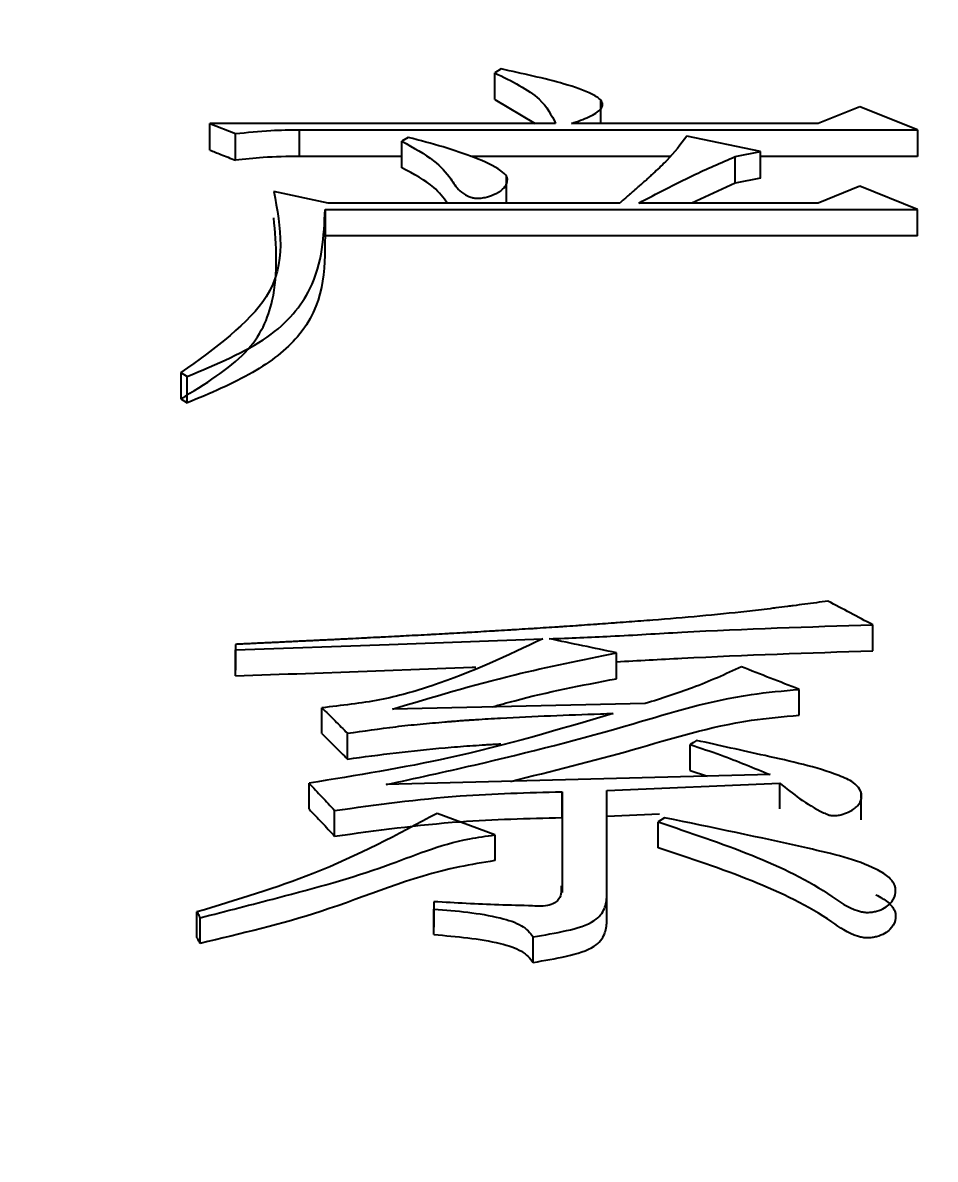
# Model space of a CAD drawing. Header units: millimetres. Extents: x 2126 to 3741, y 477 to 1658.
# Drawn here: x 2352.965 to 2356.047, y 1426.098 to 1429.936 of the extents above; entities that cross this region are included whole.
import ezdxf

# ---------------------------------------------------------------- set-up
doc = ezdxf.new("R2010")
doc.units = ezdxf.units.MM
doc.layers.add('AM_5', color=3, linetype='Continuous', lineweight=25)
doc.styles.add('SLDTEXTSTYLE1', font='txt.shx', dxfattribs={"width": 0.7, "bigfont": 'gbcbig.shx'})
doc.dimstyles.new('SLDDIMSTYLE12$0', dxfattribs={"dimtxt": 12, "dimasz": 10, "dimexe": 0, "dimexo": 0.0625, "dimgap": 0.875, "dimtad": 1, "dimdec": 1, "dimlfac": 1.8, "dimrnd": 1e-09, "dimzin": 12, "dimdsep": 46, "dimtxsty": 'SLDTEXTSTYLE1', "dimcen": 0.09, "dimdle": 8.16, "dimclrd": 3, "dimclre": 3, "dimadec": 0, "dimazin": 3, "dimtfac": 1, "dimtdec": 1, "dimtofl": 0, "dimtmove": 0, "dimatfit": 3, "dimfxl": 0, "dimfrac": 2, "dimtolj": 1, "dimlwd": 5, "dimlwe": 5, "dimarcsym": 0})

# ---------------------------------------------------------------- blocks, each defined once
blk = doc.blocks.new('*D20')
at = {"layer": 'AM_5', "color": 3, "lineweight": 5, "transparency": 16777216}
blk.add_line((2548.0333, 1555.6995), (2264.196, 1555.6995), dxfattribs=at)
at = {"layer": 'AM_5', "color": 3, "linetype": 'Continuous', "lineweight": 5, "transparency": 16777216}
for p, q in [((2264.196, 1545.6995), (2264.196, 1266.9589)), ((2595.101, 1256.9589), (2264.196, 1256.9589))]:
    blk.add_line(p, q, dxfattribs=at)
at = {"layer": 'AM_5', "color": 3, "transparency": 16777216}
for points in [[(2262.5293, 1545.6995), (2265.8627, 1545.6995), (2264.196, 1555.6995)], [(2262.5293, 1266.9589), (2265.8627, 1266.9589), (2264.196, 1256.9589)]]:
    blk.add_solid(points, dxfattribs=at)
at = {"layer": 'Defpoints', "color": 0, "transparency": 16777216}
for p in [(2548.0958, 1555.6995), (2264.196, 1256.9589), (2595.1635, 1256.9589)]:
    blk.add_point(p, dxfattribs=at)
at = {"layer": 'AM_5', "color": 0, "transparency": 16777216, "insert": (2257.321, 1403.6472), "char_height": 12, "attachment_point": 5, "rotation": 90, "style": 'SLDTEXTSTYLE1'}
blk.add_mtext('\\A1;350', dxfattribs=at)

msp = doc.modelspace()

# ---------------------------------------------------------------- linework, layer by layer
at = {"color": 7, "linetype": 'Continuous', "lineweight": 25}
for p, q in [((2354.5814, 1429.7796), (2354.5597, 1429.7668)), ((2354.5597, 1429.6767), (2354.5597, 1429.7668)), ((2354.5597, 1429.6767), (2354.6956, 1429.5957)), ((2354.9183, 1429.5957), (2354.9183, 1429.6743)), ((2355.7929, 1429.6515), (2355.6523, 1429.5957)), ((2355.9877, 1429.5742), (2355.7929, 1429.6515)), ((2353.597, 1429.5059), (2353.597, 1429.5957)), ((2353.597, 1429.5957), (2353.6836, 1429.5613)), ((2354.7653, 1429.5957), (2353.597, 1429.5957)), ((2355.6523, 1429.5957), (2354.8194, 1429.5957)), ((2353.6836, 1429.4715), (2353.6836, 1429.5613)), ((2353.8999, 1429.4844), (2353.8999, 1429.5742)), ((2353.8999, 1429.5742), (2355.9877, 1429.5742)), ((2355.9877, 1429.5742), (2355.9877, 1429.4844)), ((2354.2677, 1429.5484), (2354.2461, 1429.5354)), ((2355.4576, 1429.5008), (2355.2088, 1429.5527)), ((2354.2461, 1429.4844), (2353.8999, 1429.4844)), ((2355.1517, 1429.4844), (2354.4791, 1429.4844)), ((2355.3711, 1429.4835), (2355.4576, 1429.5008)), ((2355.3711, 1429.3938), (2355.3711, 1429.4835)), ((2355.4576, 1429.4111), (2355.4576, 1429.5008)), ((2355.9877, 1429.4844), (2355.4576, 1429.4844)), ((2354.599, 1429.327), (2354.599, 1429.4174)), ((2355.4576, 1429.4111), (2355.3711, 1429.3938)), ((2353.9973, 1429.327), (2353.8134, 1429.3663)), ((2355.3711, 1429.3938), (2355.225, 1429.327)), ((2355.7929, 1429.3837), (2355.6523, 1429.327)), ((2355.9877, 1429.3051), (2355.7929, 1429.3837)), ((2354.9816, 1429.327), (2353.9973, 1429.327)), ((2355.6523, 1429.327), (2355.0466, 1429.327)), ((2353.9864, 1429.3052), (2353.9864, 1429.2157)), ((2353.9864, 1429.3052), (2355.9877, 1429.3051)), ((2355.9877, 1429.2157), (2355.9877, 1429.3051)), ((2355.9877, 1429.2157), (2353.9864, 1429.2157)), ((2353.4997, 1428.7542), (2353.4997, 1428.6655)), ((2353.4997, 1428.7542), (2353.5213, 1428.7407)), ((2353.5213, 1428.652), (2353.5213, 1428.7407)), ((2353.4997, 1428.6655), (2353.5213, 1428.652)), ((2355.8362, 1427.8149), (2355.8362, 1427.9026)), ((2353.6836, 1427.8365), (2353.6836, 1427.7489)), ((2353.6836, 1427.73), (2353.6836, 1427.8176)), ((2354.9707, 1427.7206), (2354.9707, 1427.8081)), ((2353.6836, 1427.73), (2353.6836, 1427.7489)), ((2355.5874, 1427.5972), (2355.5874, 1427.6846)), ((2355.0682, 1427.6368), (2354.2138, 1427.6178)), ((2353.9757, 1427.5353), (2353.9757, 1427.6225)), ((2354.0622, 1427.4492), (2354.0622, 1427.5363)), ((2355.2197, 1427.4108), (2355.2197, 1427.4979)), ((2355.2197, 1427.4108), (2355.2778, 1427.3912)), ((2353.9324, 1427.2807), (2353.9324, 1427.3677)), ((2354.9384, 1427.3435), (2355.5225, 1427.3677)), ((2354.787, 1427.3387), (2354.787, 1427.0412)), ((2354.9384, 1426.9872), (2354.9384, 1427.3435)), ((2355.7976, 1427.3177), (2355.7976, 1427.3318)), ((2355.7976, 1427.2443), (2355.7976, 1427.3151)), ((2354.0189, 1427.1888), (2354.0189, 1427.2756)), ((2354.5596, 1427.193), (2354.3651, 1427.2659)), ((2354.9384, 1427.2566), (2355.1162, 1427.2639)), ((2354.787, 1427.2518), (2354.787, 1426.9983)), ((2355.1331, 1427.2513), (2355.1115, 1427.2367)), ((2355.1115, 1427.1499), (2355.1115, 1427.2367)), ((2354.5596, 1427.193), (2354.5596, 1427.1063)), ((2354.9384, 1426.9007), (2354.9384, 1426.9872)), ((2354.3543, 1426.9675), (2354.3543, 1426.8811)), ((2353.5538, 1426.8467), (2353.5538, 1426.933)), ((2354.3543, 1426.8565), (2354.3543, 1426.9428)), ((2354.3543, 1426.8565), (2354.3543, 1426.8811)), ((2354.6896, 1426.7627), (2354.6896, 1426.849))]:
    msp.add_line(p, q, dxfattribs=at)
at = {"color": 7, "linetype": 'Continuous', "lineweight": 25, "flags": 128}
for points in [[(2354.2461, 1429.4457), (2354.2461, 1429.479), (2354.2461, 1429.5072), (2354.2461, 1429.5354)], [(2353.6836, 1427.8176), (2354.2028, 1427.8365), (2354.722, 1427.8554)], [(2353.6836, 1427.73), (2353.7429, 1427.7322), (2353.7725, 1427.7333), (2353.8021, 1427.7344), (2353.8318, 1427.7354), (2353.8614, 1427.7365), (2353.8911, 1427.7376), (2353.9207, 1427.7387), (2353.9503, 1427.7397), (2353.98, 1427.7408), (2354.0393, 1427.743), (2354.0689, 1427.7441), (2354.0985, 1427.7451), (2354.1282, 1427.7462), (2354.1578, 1427.7473), (2354.1874, 1427.7484), (2354.306, 1427.7527), (2354.3356, 1427.7538), (2354.3949, 1427.7559), (2354.4245, 1427.757), (2354.4542, 1427.7581), (2354.4838, 1427.7591), (2354.4957, 1427.7596)], [(2355.2413, 1427.5123), (2355.2305, 1427.5051), (2355.2197, 1427.4979)], [(2355.4901, 1427.3967), (2354.8412, 1427.3798), (2354.1924, 1427.3629)], [(2354.787, 1427.2518), (2354.787, 1427.2804), (2354.787, 1427.3095), (2354.787, 1427.3387)], [(2353.5646, 1426.8269), (2353.5646, 1426.8625), (2353.5646, 1426.8879), (2353.5646, 1426.9133)]]:
    msp.add_lwpolyline(points, dxfattribs=at)
at = {"color": 7, "linetype": 'Continuous', "lineweight": 25}
for points, knots in [([(2354.5597, 1429.7668), (2354.6168, 1429.7386), (2354.7178, 1429.6889), (2354.7509, 1429.6239), (2354.7653, 1429.5957)], [0, 0, 0, 0, 0.565391, 1, 1, 1, 1]), ([(2354.8194, 1429.5957), (2354.8396, 1429.6027), (2354.8794, 1429.6164), (2354.9161, 1429.6388), (2354.9252, 1429.6582), (2354.9204, 1429.6759), (2354.8779, 1429.7024), (2354.764, 1429.7403), (2354.654, 1429.7639), (2354.5814, 1429.7796)], [0, 0, 0, 0, 0.120818, 0.238007, 0.284295, 0.33086, 0.424999, 0.620775, 1, 1, 1, 1]), ([(2353.6836, 1429.5613), (2353.7233, 1429.5656), (2353.7945, 1429.5733), (2353.8676, 1429.5739), (2353.8999, 1429.5742)], [0, 0, 0, 0, 0.558835, 1, 1, 1, 1]), ([(2354.2461, 1429.5354), (2354.2847, 1429.5142), (2354.3544, 1429.4758), (2354.4085, 1429.4164), (2354.4317, 1429.374), (2354.4608, 1429.3531), (2354.4814, 1429.3456), (2354.4952, 1429.3431), (2354.5109, 1429.3431), (2354.5325, 1429.3467), (2354.5606, 1429.3563), (2354.5886, 1429.3725), (2354.6034, 1429.3944), (2354.6027, 1429.4167), (2354.5684, 1429.4482), (2354.4927, 1429.4813), (2354.3852, 1429.5177), (2354.3073, 1429.538), (2354.2677, 1429.5484)], [0, 0, 0, 0, 0.156027, 0.282026, 0.363634, 0.404884, 0.41922, 0.430594, 0.442017, 0.458331, 0.488158, 0.530974, 0.573109, 0.616801, 0.655305, 0.770242, 0.882988, 1, 1, 1, 1]), ([(2355.2088, 1429.5527), (2355.1876, 1429.5252), (2355.1557, 1429.4841), (2355.1122, 1429.443), (2355.0946, 1429.4266), (2355.0875, 1429.42), (2355.0804, 1429.4135), (2355.0741, 1429.4078), (2355.0696, 1429.4037), (2355.066, 1429.4004), (2355.0623, 1429.3972), (2355.0587, 1429.3939), (2355.055, 1429.3907), (2355.0504, 1429.3866), (2355.0467, 1429.3834), (2355.043, 1429.3801), (2355.0393, 1429.3769), (2355.0356, 1429.3736), (2355.031, 1429.3696), (2355.0272, 1429.3663), (2355.0226, 1429.3623), (2355.0188, 1429.359), (2355.0151, 1429.3558), (2355.0113, 1429.3526), (2355.0076, 1429.3493), (2355.0029, 1429.3453), (2354.9991, 1429.342), (2354.9944, 1429.338), (2354.9907, 1429.3348), (2354.9861, 1429.3308), (2354.9834, 1429.3285), (2354.9816, 1429.327)], [0, 0, 0, 0, 0.353012, 0.528911, 0.550896, 0.572881, 0.61685, 0.638835, 0.649827, 0.671812, 0.682805, 0.693797, 0.715782, 0.726774, 0.748759, 0.759751, 0.770744, 0.792728, 0.803721, 0.825706, 0.836698, 0.858683, 0.869675, 0.880667, 0.902652, 0.913645, 0.935629, 0.946622, 0.968606, 0.979599, 1, 1, 1, 1]), ([(2353.597, 1429.5059), (2353.6094, 1429.501), (2353.63, 1429.4928), (2353.6588, 1429.4813), (2353.6753, 1429.4748), (2353.6836, 1429.4715)], [0, 0, 0, 0, 0.42861, 0.714304, 1, 1, 1, 1]), ([(2353.8999, 1429.4844), (2353.8588, 1429.4839), (2353.7856, 1429.483), (2353.7147, 1429.475), (2353.6836, 1429.4715)], [0, 0, 0, 0, 0.5610854, 1, 1, 1, 1]), ([(2355.0466, 1429.327), (2355.0765, 1429.3427), (2355.1364, 1429.3741), (2355.2419, 1429.4275), (2355.323, 1429.4627), (2355.3711, 1429.4835)], [0, 0, 0, 0, 0.28957, 0.579171, 1, 1, 1, 1]), ([(2354.3996, 1429.327), (2354.3861, 1429.345), (2354.3531, 1429.3891), (2354.2859, 1429.4246), (2354.2461, 1429.4457)], [0, 0, 0, 0, 0.408631, 1, 1, 1, 1]), ([(2353.8134, 1429.3663), (2353.836, 1429.2445), (2353.8766, 1429.0259), (2353.6154, 1428.8376), (2353.4997, 1428.7542)], [0, 0, 0, 0, 0.55707, 1, 1, 1, 1]), ([(2353.5213, 1428.7407), (2353.6201, 1428.7824), (2353.8144, 1428.8645), (2353.9768, 1429.068), (2353.9828, 1429.2153), (2353.9864, 1429.3052)], [0, 0, 0, 0, 0.287817, 0.565935, 1, 1, 1, 1]), ([(2353.4997, 1428.6655), (2353.5814, 1428.7159), (2353.743, 1428.8156), (2353.8346, 1429.0327), (2353.8215, 1429.1842), (2353.8134, 1429.2767)], [0, 0, 0, 0, 0.284866, 0.563033, 1, 1, 1, 1]), ([(2353.9864, 1429.2157), (2353.9858, 1429.099), (2353.9848, 1428.9355), (2353.7516, 1428.7486), (2353.5987, 1428.6844), (2353.5213, 1428.652)], [0, 0, 0, 0, 0.551532, 0.772844, 1, 1, 1, 1]), ([(2355.6848, 1427.9826), (2355.6588, 1427.9791), (2355.6199, 1427.9738), (2355.5744, 1427.9678), (2355.5418, 1427.9636), (2355.5157, 1427.9603), (2355.47, 1427.9546), (2355.3324, 1427.9384), (2355.1862, 1427.9257), (2355.0531, 1427.9152), (2355.0131, 1427.9121), (2354.9798, 1427.9097), (2354.9465, 1427.9072), (2354.9198, 1427.9053), (2354.8865, 1427.9029), (2354.8598, 1427.901), (2354.8264, 1427.8987), (2354.7997, 1427.8969), (2354.7663, 1427.8947), (2354.7329, 1427.8925), (2354.6995, 1427.8903), (2354.666, 1427.8882), (2354.6393, 1427.8865), (2354.6059, 1427.8845), (2354.5791, 1427.8828), (2354.5456, 1427.8808), (2354.5122, 1427.8789), (2354.4787, 1427.8769), (2354.4452, 1427.875), (2354.4184, 1427.8735), (2354.3849, 1427.8716), (2354.3581, 1427.8702), (2354.3246, 1427.8683), (2354.2911, 1427.8665), (2354.2576, 1427.8648), (2354.2241, 1427.863), (2354.1973, 1427.8616), (2354.1638, 1427.8599), (2354.1369, 1427.8585), (2354.1034, 1427.8568), (2354.0766, 1427.8555), (2354.0531, 1427.8543), (2354.0363, 1427.8535), (2354.0196, 1427.8527), (2354.0028, 1427.8518), (2353.986, 1427.851), (2353.9726, 1427.8504), (2353.9558, 1427.8495), (2353.9424, 1427.8489), (2353.9257, 1427.8481), (2353.9089, 1427.8473), (2353.8921, 1427.8465), (2353.8753, 1427.8456), (2353.8619, 1427.845), (2353.8451, 1427.8442), (2353.8317, 1427.8436), (2353.8183, 1427.8429), (2353.8082, 1427.8424), (2353.7982, 1427.842), (2353.7898, 1427.8416), (2353.7814, 1427.8412), (2353.773, 1427.8408), (2353.7646, 1427.8404), (2353.7562, 1427.84), (2353.7495, 1427.8396), (2353.7411, 1427.8392), (2353.7344, 1427.8389), (2353.726, 1427.8385), (2353.7176, 1427.8381), (2353.7093, 1427.8377), (2353.7011, 1427.8373), (2353.6931, 1427.8369), (2353.6868, 1427.8366), (2353.6836, 1427.8365)], [0, 0, 0, 0, 0.039919, 0.059879, 0.069858, 0.089818, 0.099798, 0.139719, 0.299508, 0.319468, 0.339427, 0.359387, 0.369367, 0.389326, 0.399306, 0.419265, 0.429245, 0.449205, 0.459184, 0.479144, 0.499103, 0.509083, 0.529043, 0.539022, 0.558982, 0.568962, 0.588921, 0.608881, 0.61886, 0.63882, 0.648799, 0.668759, 0.678739, 0.698698, 0.718658, 0.728637, 0.748597, 0.758577, 0.778536, 0.788516, 0.808475, 0.818455, 0.823445, 0.833425, 0.843404, 0.848394, 0.858374, 0.863364, 0.873344, 0.878333, 0.888313, 0.898293, 0.903283, 0.913263, 0.918252, 0.928232, 0.933222, 0.938212, 0.943202, 0.948192, 0.950687, 0.955676, 0.960666, 0.963161, 0.968151, 0.970646, 0.975636, 0.978131, 0.983121, 0.988111, 0.990605, 0.995303, 1, 1, 1, 1]), ([(2355.8362, 1427.9026), (2355.811, 1427.9159), (2355.7605, 1427.9426), (2355.71, 1427.9693), (2355.6848, 1427.9826)], [0, 0, 0, 0, 0.5, 1, 1, 1, 1]), ([(2354.7437, 1427.8554), (2354.8129, 1427.8581), (2354.9625, 1427.8638), (2355.3253, 1427.8867), (2355.621, 1427.8959), (2355.8362, 1427.9026)], [0, 0, 0, 0, 0.189811, 0.410522, 1, 1, 1, 1]), ([(2353.6836, 1427.8365), (2353.6836, 1427.8344), (2353.6836, 1427.8308), (2353.6836, 1427.8259), (2353.6836, 1427.8217), (2353.6836, 1427.819), (2353.6836, 1427.8176)], [0, 0, 0, 0, 0.34, 0.56, 0.78, 1, 1, 1, 1]), ([(2354.722, 1427.8554), (2354.6031, 1427.7989), (2354.4363, 1427.7197), (2354.174, 1427.6444), (2354.042, 1427.6299), (2353.9757, 1427.6225)], [0, 0, 0, 0, 0.5523735, 0.7751101, 1, 1, 1, 1]), ([(2354.9707, 1427.8081), (2354.9329, 1427.816), (2354.8572, 1427.8318), (2354.7815, 1427.8475), (2354.7437, 1427.8554)], [0, 0, 0, 0, 0.5, 1, 1, 1, 1]), ([(2354.2138, 1427.6178), (2354.3494, 1427.6585), (2354.5921, 1427.7313), (2354.8549, 1427.7846), (2354.9707, 1427.8081)], [0, 0, 0, 0, 0.5589855, 1, 1, 1, 1]), ([(2354.9707, 1427.7777), (2355.0443, 1427.7819), (2355.332, 1427.7985), (2355.6211, 1427.8079), (2355.8362, 1427.8149)], [0, 0, 0, 0, 0.25589, 1, 1, 1, 1]), ([(2355.3927, 1427.7606), (2355.3391, 1427.736), (2355.2388, 1427.69), (2355.1224, 1427.6537), (2355.0682, 1427.6368)], [0, 0, 0, 0, 0.534115, 1, 1, 1, 1]), ([(2355.5874, 1427.6846), (2355.555, 1427.6973), (2355.4901, 1427.7227), (2355.4252, 1427.748), (2355.3927, 1427.7606)], [0, 0, 0, 0, 0.5, 1, 1, 1, 1]), ([(2354.5519, 1427.6253), (2354.5768, 1427.6325), (2354.7099, 1427.6706), (2354.8538, 1427.6982), (2354.9707, 1427.7206)], [0, 0, 0, 0, 0.187191, 1, 1, 1, 1]), ([(2354.1924, 1427.3629), (2354.292, 1427.3846), (2354.5771, 1427.4467), (2354.983, 1427.5512), (2355.3313, 1427.6617), (2355.5331, 1427.6797), (2355.5874, 1427.6846)], [0, 0, 0, 0, 0.210989, 0.603931, 0.893482, 1, 1, 1, 1]), ([(2354.96, 1427.6034), (2354.7785, 1427.5493), (2354.4533, 1427.4523), (2354.092, 1427.3936), (2353.9324, 1427.3677)], [0, 0, 0, 0, 0.5582866, 1, 1, 1, 1]), ([(2353.9757, 1427.6225), (2353.9831, 1427.6152), (2353.9979, 1427.6004), (2354.0268, 1427.5717), (2354.0482, 1427.5503), (2354.0622, 1427.5363)], [0, 0, 0, 0, 0.257188, 0.514375, 1, 1, 1, 1]), ([(2354.0622, 1427.5363), (2354.1163, 1427.5442), (2354.1975, 1427.556), (2354.3078, 1427.5676), (2354.3668, 1427.5728), (2354.4015, 1427.5756), (2354.4102, 1427.5763), (2354.4189, 1427.577), (2354.4276, 1427.5777), (2354.4381, 1427.5785), (2354.4485, 1427.5793), (2354.459, 1427.58), (2354.4677, 1427.5807), (2354.4799, 1427.5815), (2354.5166, 1427.584), (2354.6635, 1427.5929), (2354.8187, 1427.5986), (2354.9456, 1427.6029), (2354.96, 1427.6034)], [0, 0, 0, 0, 0.185843, 0.278745, 0.371654, 0.383266, 0.394877, 0.400683, 0.412294, 0.423905, 0.435517, 0.447128, 0.458739, 0.464545, 0.487768, 0.580663, 0.952366, 1, 1, 1, 1]), ([(2354.6127, 1427.3738), (2354.7519, 1427.4082), (2355.024, 1427.4754), (2355.3314, 1427.5745), (2355.5333, 1427.5924), (2355.5874, 1427.5972)], [0, 0, 0, 0, 0.4335364, 0.8480804, 1, 1, 1, 1]), ([(2353.9757, 1427.5353), (2353.9831, 1427.5279), (2353.9979, 1427.5131), (2354.0268, 1427.4845), (2354.0482, 1427.4631), (2354.0622, 1427.4492)], [0, 0, 0, 0, 0.2574572, 0.5149143, 1, 1, 1, 1]), ([(2354.0622, 1427.4492), (2354.1714, 1427.4637), (2354.2943, 1427.48), (2354.4476, 1427.4922), (2354.4965, 1427.4956), (2354.5384, 1427.4982), (2354.5594, 1427.4994), (2354.5734, 1427.5002), (2354.5803, 1427.5006)], [0, 0, 0, 0, 0.640516, 0.720423, 0.880251, 0.920204, 0.960157, 1, 1, 1, 1]), ([(2355.2197, 1427.4979), (2355.2543, 1427.4866), (2355.3189, 1427.4655), (2355.4071, 1427.4304), (2355.4624, 1427.4079), (2355.4901, 1427.3967)], [0, 0, 0, 0, 0.367027, 0.683421, 1, 1, 1, 1]), ([(2355.5225, 1427.3677), (2355.5665, 1427.3323), (2355.6141, 1427.294), (2355.6837, 1427.2614), (2355.6987, 1427.2581), (2355.7136, 1427.2579), (2355.7329, 1427.2615), (2355.7595, 1427.2719), (2355.7877, 1427.2901), (2355.8017, 1427.3177), (2355.796, 1427.3454), (2355.7704, 1427.3733), (2355.6678, 1427.4179), (2355.4816, 1427.4587), (2355.3183, 1427.4951), (2355.2413, 1427.5123)], [0, 0, 0, 0, 0.213502, 0.231462, 0.243028, 0.25469, 0.268683, 0.294821, 0.340397, 0.384399, 0.438731, 0.48193, 0.539954, 0.7829, 1, 1, 1, 1]), ([(2355.5225, 1427.2807), (2355.5225, 1427.288), (2355.5225, 1427.3025), (2355.5225, 1427.3242), (2355.5226, 1427.346), (2355.5225, 1427.3605), (2355.5225, 1427.3677)], [0, 0, 0, 0, 0.249999, 0.5, 0.75, 1, 1, 1, 1]), ([(2354.0189, 1427.2756), (2354.1593, 1427.2949), (2354.411, 1427.3294), (2354.6716, 1427.3358), (2354.787, 1427.3387)], [0, 0, 0, 0, 0.557505, 1, 1, 1, 1]), ([(2354.3651, 1427.2659), (2354.2318, 1427.1943), (2353.9916, 1427.0651), (2353.6887, 1426.9737), (2353.5538, 1426.933)], [0, 0, 0, 0, 0.554583, 1, 1, 1, 1]), ([(2353.9324, 1427.2807), (2353.9468, 1427.2654), (2353.9757, 1427.2348), (2354.0045, 1427.2042), (2354.0189, 1427.1888)], [0, 0, 0, 0, 0.5, 1, 1, 1, 1]), ([(2354.0189, 1427.1888), (2354.1593, 1427.208), (2354.411, 1427.2425), (2354.6716, 1427.2489), (2354.787, 1427.2518)], [0, 0, 0, 0, 0.55749, 1, 1, 1, 1]), ([(2355.1115, 1427.2367), (2355.3272, 1427.1648), (2355.5799, 1427.0806), (2355.7529, 1426.9454), (2355.8022, 1426.9326), (2355.8183, 1426.931), (2355.8345, 1426.9323), (2355.855, 1426.9367), (2355.8771, 1426.9457), (2355.9007, 1426.9644), (2355.9147, 1426.9906), (2355.9142, 1427.0229), (2355.8902, 1427.0534), (2355.8033, 1427.1047), (2355.5372, 1427.1679), (2355.294, 1427.2181), (2355.1331, 1427.2513)], [0, 0, 0, 0, 0.369973, 0.433396, 0.441379, 0.448953, 0.456564, 0.46449, 0.480827, 0.49655, 0.526966, 0.55702, 0.587567, 0.618801, 0.747888, 1, 1, 1, 1]), ([(2353.5646, 1426.9133), (2353.6521, 1426.9356), (2353.8655, 1426.9902), (2354.174, 1427.0741), (2354.3935, 1427.1702), (2354.5311, 1427.1891), (2354.5596, 1427.193)], [0, 0, 0, 0, 0.257127, 0.627551, 0.922763, 1, 1, 1, 1]), ([(2355.8467, 1426.9911), (2355.8614, 1426.983), (2355.8905, 1426.967), (2355.9141, 1426.9363), (2355.9147, 1426.9041), (2355.9007, 1426.8779), (2355.8771, 1426.8593), (2355.855, 1426.8503), (2355.8344, 1426.8459), (2355.8183, 1426.8446), (2355.8022, 1426.8462), (2355.7529, 1426.859), (2355.5798, 1426.994), (2355.3272, 1427.0781), (2355.1115, 1427.1499)], [0, 0, 0, 0, 0.050469, 0.09981, 0.148348, 0.197475, 0.222877, 0.249282, 0.262097, 0.274404, 0.286651, 0.299558, 0.402046, 1, 1, 1, 1]), ([(2354.5596, 1427.1063), (2354.5195, 1427.0997), (2354.3023, 1427.0642), (2354.0112, 1426.9323), (2353.7036, 1426.8597), (2353.5646, 1426.8269)], [0, 0, 0, 0, 0.1102202, 0.597884, 1, 1, 1, 1]), ([(2354.7836, 1427.0207), (2354.7846, 1427.0058), (2354.7858, 1426.9864), (2354.7663, 1426.9643), (2354.7445, 1426.9551), (2354.7163, 1426.9517), (2354.659, 1426.9546), (2354.538, 1426.9571), (2354.4271, 1426.9634), (2354.3543, 1426.9675)], [0, 0, 0, 0, 0.164101, 0.214047, 0.265056, 0.31784, 0.372519, 0.58801, 1, 1, 1, 1]), ([(2354.6896, 1426.849), (2354.7272, 1426.8552), (2354.8011, 1426.8674), (2354.8989, 1426.8962), (2354.9346, 1426.9438), (2354.9371, 1426.9728), (2354.9384, 1426.9872)], [0, 0, 0, 0, 0.2925856, 0.5760087, 0.7889893, 1, 1, 1, 1]), ([(2354.3543, 1426.9675), (2354.3543, 1426.9647), (2354.3543, 1426.9601), (2354.3543, 1426.9537), (2354.3543, 1426.9483), (2354.3543, 1426.9447), (2354.3543, 1426.9428)], [0, 0, 0, 0, 0.34, 0.56, 0.78, 1, 1, 1, 1]), ([(2353.5538, 1426.933), (2353.5547, 1426.9314), (2353.557, 1426.9272), (2353.5606, 1426.9206), (2353.5633, 1426.9157), (2353.5646, 1426.9133)], [0, 0, 0, 0, 0.253292, 0.6266174, 1, 1, 1, 1]), ([(2354.3543, 1426.9428), (2354.4309, 1426.9365), (2354.5367, 1426.9276), (2354.6558, 1426.8898), (2354.6785, 1426.8624), (2354.6896, 1426.849)], [0, 0, 0, 0, 0.572733, 0.791395, 1, 1, 1, 1]), ([(2354.6896, 1426.7627), (2354.7272, 1426.7689), (2354.8011, 1426.7811), (2354.8989, 1426.8099), (2354.9346, 1426.8574), (2354.9371, 1426.8863), (2354.9384, 1426.9007)], [0, 0, 0, 0, 0.292738, 0.576228, 0.789119, 1, 1, 1, 1]), ([(2353.5646, 1426.8269), (2353.5637, 1426.8286), (2353.5619, 1426.8319), (2353.5583, 1426.8385), (2353.5556, 1426.8434), (2353.5538, 1426.8466)], [0, 0, 0, 0, 0.253656, 0.507254, 1, 1, 1, 1]), ([(2354.3543, 1426.8565), (2354.4308, 1426.8501), (2354.5366, 1426.8413), (2354.6558, 1426.8035), (2354.6785, 1426.7761), (2354.6896, 1426.7627)], [0, 0, 0, 0, 0.5728883, 0.7915302, 1, 1, 1, 1])]:
    msp.add_open_spline(points, degree=3, knots=knots, dxfattribs=at)
msp.add_open_spline([(2353.9324, 1427.3677), (2353.9468, 1427.3524), (2353.9757, 1427.3217), (2354.0045, 1427.291), (2354.0189, 1427.2756)], degree=3, dxfattribs=at)

# ---------------------------------------------------------------- dimensions: what is measured, and where the dimension line sits
at = {"layer": 'AM_5'}
dim = msp.add_linear_dim(base=(2264.196, 1256.9589), p1=(2548.0958, 1555.6995), p2=(2595.1635, 1256.9589), angle=90, text='350', dimstyle='SLDDIMSTYLE12$0', override={"dimlfac": 1}, dxfattribs=at)
dim.commit()
dim.dimension.update_dxf_attribs({"geometry": '*D20', "text_midpoint": (2264.196, 1403.6472), "dimtype": 160})

doc.saveas('drawing.dxf')
